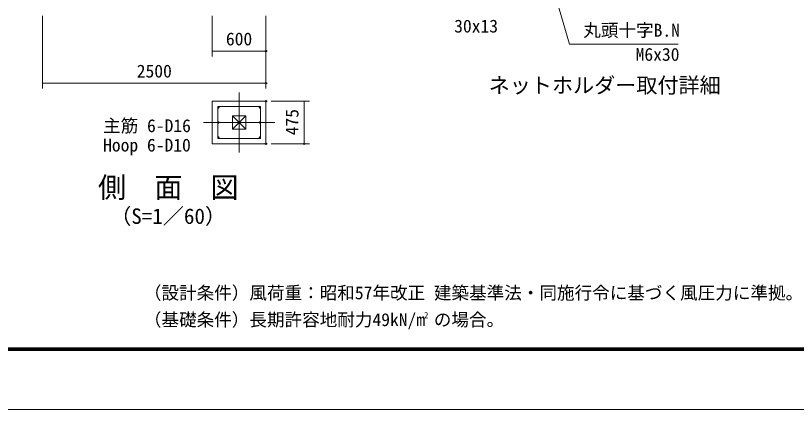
# Model space of a CAD drawing. Units: millimetres at full size. Extents: x -12600 to 12600, y -8910 to 8910.
# Drawn here: x -2433 to 6307, y -8910 to -4501 of the extents above; entities that cross this region are included whole.
import ezdxf
from ezdxf.enums import TextEntityAlignment as Align

# ---------------------------------------------------------------- set-up
doc = ezdxf.new("R2010")
doc.units = ezdxf.units.MM
doc.header["$LTSCALE"] = 30
doc.header["$PDMODE"] = 32
doc.header["$PDSIZE"] = 15
doc.linetypes.add('USER1', pattern=[50.8, 31.75, -6.35, 6.35, -6.35])
for name, color, linetype, lineweight in [('0-0_D-STR-TXT', 7, 'Continuous', 13), ('0-1_D-STR-DIM', 7, 'Continuous', 13), ('0-2_D-BMK', 2, 'USER1', 13), ('0-3_D-STR3', 3, 'Continuous', 13), ('0-4_D-STR1', 1, 'Continuous', 18), ('0-8_D-TTL-TXT', 7, 'Continuous', 13), ('0-A_D-STR4', 7, 'Continuous', 18), ('0-C_D-TTL', 7, 'Continuous', 18)]:
    doc.layers.add(name, color=color, linetype=linetype, lineweight=lineweight)
doc.layers.add('0-6_Defpoints', color=253, linetype='Continuous')
doc.styles.add('ＭＳ ゴシック', font='')
doc.styles.get('ＭＳ ゴシック').set_extended_font_data('MS Gothic')

msp = doc.modelspace()

# ---------------------------------------------------------------- linework, layer by layer
at = {"layer": '0-0_D-STR-TXT'}
msp.add_lwpolyline([(4983.58, -4821.44), (3766.34, -4821.44), (3526.97, -4001.07)], dxfattribs=at)
at = {"layer": '0-1_D-STR-DIM'}
for p, q in [((-2131.25, -4502.65), (-2131.25, -5318)), ((-231.25, -4502.65), (-231.25, -4958)), ((368.75, -4502.65), (368.75, -5318)), ((368.75, -4502.65), (368.75, -4958)), ((-231.25, -4898), (368.75, -4898)), ((-2131.25, -5258), (368.75, -5258)), ((428.75, -5460.38), (856.69, -5460.38)), ((796.69, -5460.38), (796.69, -5935.38)), ((428.75, -5935.38), (856.69, -5935.38))]:
    msp.add_line(p, q, dxfattribs=at)
at = {"layer": '0-2_D-BMK'}
for p, q in [((68.75, -5360.38), (68.75, -6035.38)), ((-331.25, -5697.88), (468.75, -5697.88))]:
    msp.add_line(p, q, dxfattribs=at)
at = {"layer": '0-3_D-STR3'}
msp.add_lwpolyline([(-171.25, -5875.38), (308.75, -5875.38), (308.75, -5520.38), (-171.25, -5520.38)], close=True, dxfattribs=at)
for centre in [(-163.25, -5528.38), (300.75, -5528.38), (-163.25, -5697.88), (300.75, -5697.88), (-163.25, -5867.38), (300.75, -5867.38)]:
    msp.add_circle(centre, 8, dxfattribs=at)
at = {"layer": '0-4_D-STR1'}
for p, q in [((-6.25, -5772.88), (143.75, -5622.88)), ((-6.25, -5622.88), (143.75, -5772.88))]:
    msp.add_line(p, q, dxfattribs=at)
msp.add_lwpolyline([(-6.25, -5622.88), (-6.25, -5772.88), (143.75, -5772.88), (143.75, -5622.88)], close=True, dxfattribs=at)
at = {"layer": '0-6_Defpoints'}
for p in [(368.75, -4898), (368.75, -5258), (368.75, -5460.38), (368.75, -5935.38), (796.69, -5935.38)]:
    msp.add_point(p, dxfattribs=at)
at = {"layer": '0-A_D-STR4'}
msp.add_lwpolyline([(-231.25, -5935.38), (368.75, -5935.38), (368.75, -5460.38), (-231.25, -5460.38)], close=True, dxfattribs=at)
at = {"layer": '0-C_D-TTL', "color": 2}
msp.add_lwpolyline([(-12600, 8910), (12600, 8910), (12600, -8910), (-12600, -8910)], close=True, dxfattribs=at)
at = {"layer": '0-C_D-TTL'}
for points in [[(-11790, 8250), (11790, 8250), (11790, -8250), (-11790, -8250)], [(-11782.5, 8242.5), (11782.5, 8242.5), (11782.5, -8242.5), (-11782.5, -8242.5)], [(-11775, 8235), (11775, 8235), (11775, -8235), (-11775, -8235)], [(-11767.5, 8227.5), (11767.5, 8227.5), (11767.5, -8227.5), (-11767.5, -8227.5)], [(-11760, 8220), (11760, 8220), (11760, -8220), (-11760, -8220)]]:
    msp.add_lwpolyline(points, close=True, dxfattribs=at)

# ---------------------------------------------------------------- texts
at = {"layer": '0-0_D-STR-TXT', "style": 'ＭＳ ゴシック'}
for s, p in [('30x13', (2476.28, -4733.82)), ('丸頭十字B.N', (3921.39, -4780.26)), ('M6x30', (4507.63, -5050.66)), ('主筋 6-D16', (-1453.74, -5849.17)), ('Hoop 6-D10', (-1453.74, -6066.17))]:
    msp.add_text(s, height=144.3, dxfattribs=at).set_placement(p, align=Align.BOTTOM_LEFT)
at = {"layer": '0-1_D-STR-DIM', "style": 'ＭＳ ゴシック'}
for s, p in [('600', (-79.04, -4877.76)), ('2500', (-1077.05, -5237.76))]:
    msp.add_text(s, height=144.3, dxfattribs=at).set_placement(p, align=Align.BOTTOM_LEFT)
msp.add_text('475', height=144.3, rotation=90, dxfattribs=at).set_placement((776.44, -5841.45), align=Align.BOTTOM_LEFT)
at = {"layer": '0-8_D-TTL-TXT', "style": 'ＭＳ ゴシック'}
for s, height, p in [('ネットホルダー取付詳細', 173.1, (2862.59, -5419.45)), ('側\u3000面\u3000図', 230.9, (-1510.94, -6609.19)), ('（S=1／60）', 173.1, (-1374.49, -6885.12)), ('（設計条件）風荷重：昭和57年改正 建築基準法・同施行令に基づく風圧力に準拠。', 144.3, (-997.35, -7720.81)), ('（基礎条件）長期許容地耐力49kN/m の場合。', 144.3, (-997.35, -8020.81)), ('2', 72.14, (2139.07, -7913.38))]:
    msp.add_text(s, height=height, dxfattribs=at).set_placement(p, align=Align.BOTTOM_LEFT)

doc.saveas('drawing.dxf')
